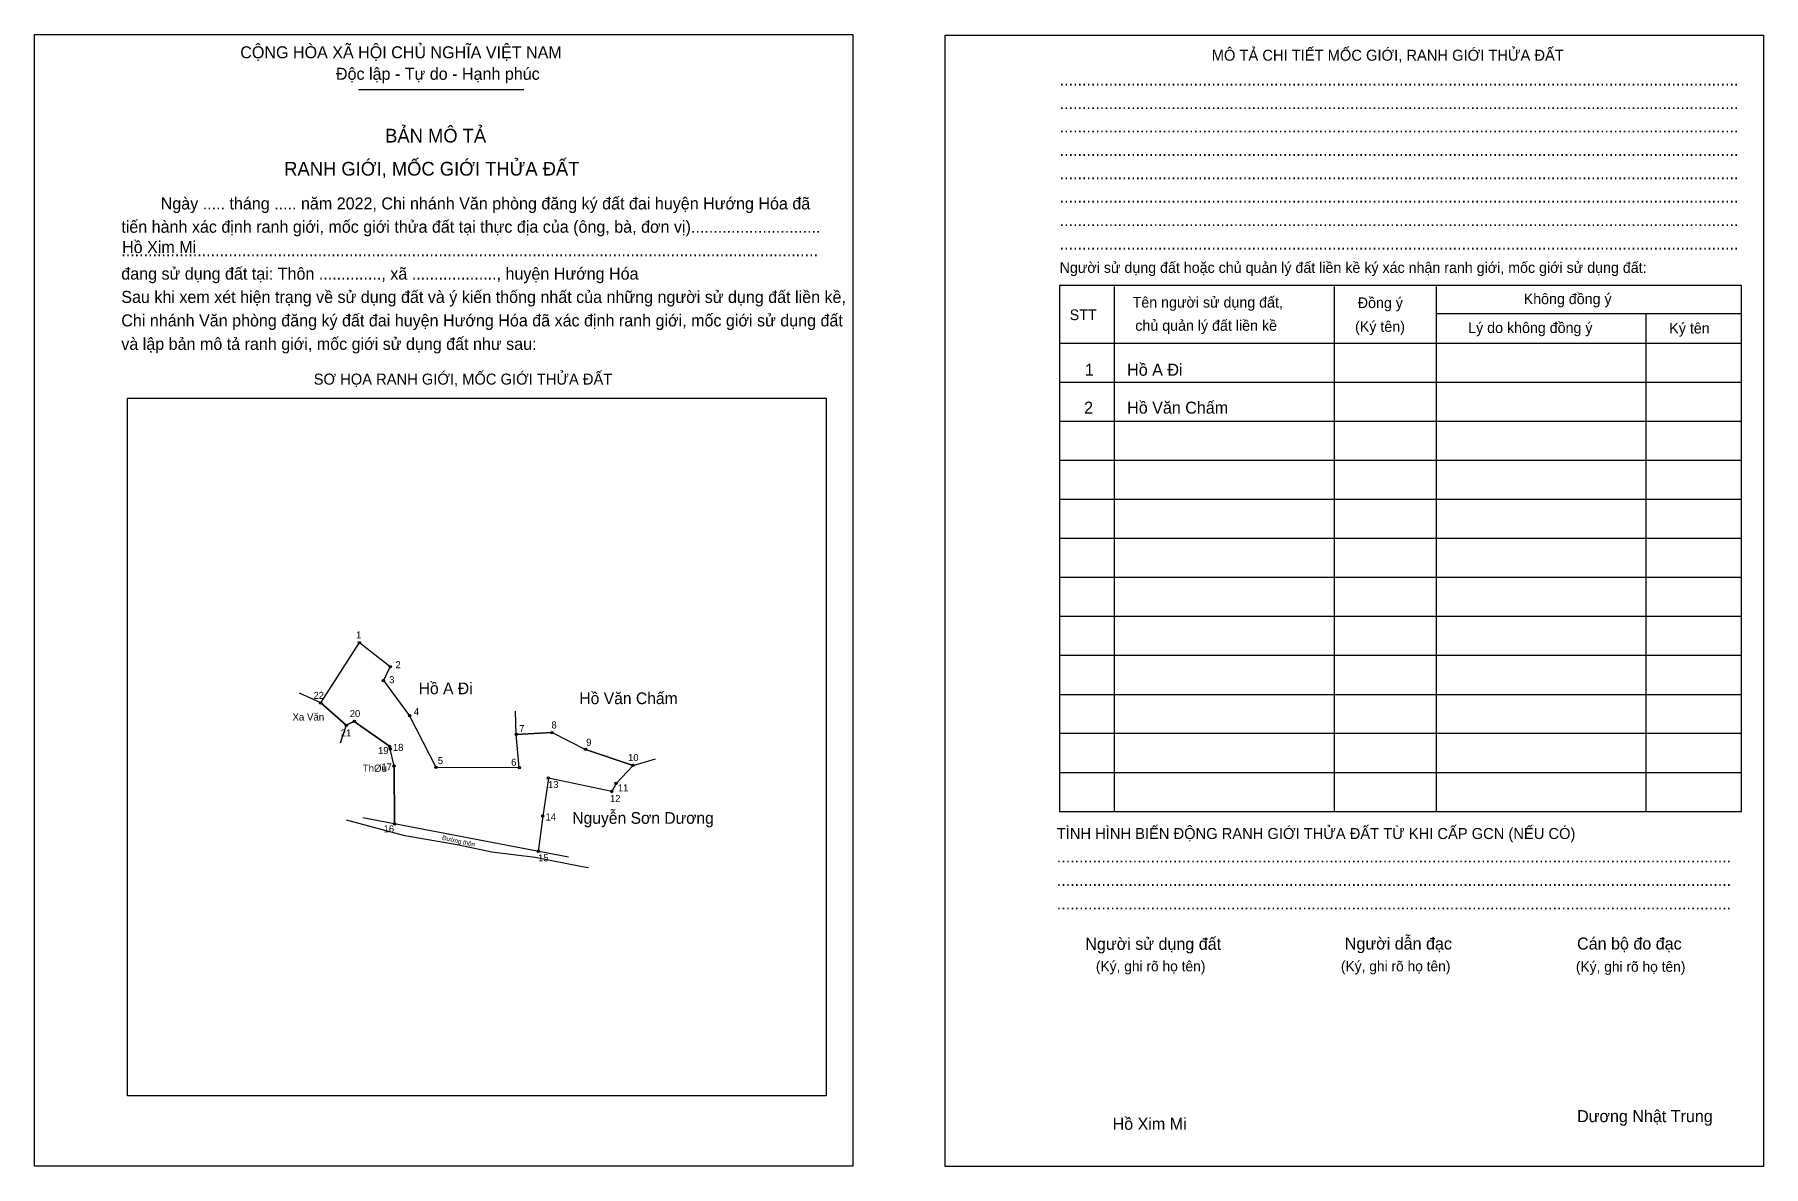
# Model space of a CAD drawing. Extents: x 548404 to 549554, y 1835198 to 1835951.
import ezdxf

# ---------------------------------------------------------------- set-up
doc = ezdxf.new("R2010")
doc.units = 0
for name, color, linetype in [('Level 1', 7, 'Continuous'), ('Level 10', 7, 'Continuous'), ('Level 11', 7, 'Continuous'), ('Level 12', 7, 'Continuous'), ('Level 2', 7, 'Continuous'), ('Level 23', 7, 'Continuous'), ('Level 25', 7, 'Continuous'), ('Level 27', 7, 'Continuous'), ('Level 36', 7, 'Continuous'), ('Level 52', 7, 'Continuous'), ('Level 55', 7, 'Continuous'), ('Level 6', 7, 'Continuous'), ('Level 9', 7, 'Continuous')]:
    doc.layers.add(name, color=color, linetype=linetype)

msp = doc.modelspace()

# ---------------------------------------------------------------- linework, layer by layer
at = {"layer": 'Level 1'}
for p, q in [((548404.2, 1835951.2), (548404.2, 1835951.2)), ((549009.5, 1835950.9), (549009.5, 1835950.9)), ((548619.5, 1835914.6), (548729.5, 1835914.6)), ((549122, 1835783.6), (549122, 1835434.6)), ((549268.3, 1835783.6), (549268.3, 1835434.6)), ((549336.1, 1835783.6), (549336.1, 1835434.6)), ((549336.1, 1835765.7), (549539, 1835765.7)), ((549475.4, 1835765.7), (549475.4, 1835434.6)), ((549085.7, 1835745.9), (549539, 1835745.9)), ((549085.7, 1835720), (549539, 1835720)), ((548466, 1835709.4), (548466, 1835709.4)), ((549085.7, 1835694.1), (549539, 1835694.1)), ((549085.7, 1835668.1), (549539, 1835668.1)), ((549085.7, 1835642.2), (549539, 1835642.2)), ((549085.7, 1835616.2), (549539, 1835616.2)), ((549085.7, 1835590.3), (549539, 1835590.3)), ((549085.7, 1835564.3), (549539, 1835564.3)), ((549085.7, 1835538.4), (549539, 1835538.4)), ((549085.7, 1835512.4), (549539, 1835512.4)), ((549085.7, 1835486.5), (549539, 1835486.5)), ((549085.7, 1835460.5), (549539, 1835460.5)), ((548930.5, 1835245.4), (548930.5, 1835245.4)), ((548948.3, 1835198.7), (548948.3, 1835198.7)), ((549553.6, 1835198.5), (549553.6, 1835198.5))]:
    msp.add_line(p, q, dxfattribs=at)
for points in [[(549539, 1835784.3), (549085.7, 1835784.3), (549085.7, 1835434.6), (549539, 1835434.6)], [(548466, 1835709.4), (548930.5, 1835709.4), (548930.5, 1835245.4), (548466, 1835245.4)]]:
    msp.add_lwpolyline(points, close=True, dxfattribs=at)
at = {"layer": 'Level 10'}
for p, q in [((548594.5, 1835506.7), (548620.2, 1835546.8)), ((548620.2, 1835546.8), (548640.7, 1835530.9)), ((548640.7, 1835530.9), (548636.2, 1835521.6)), ((548636.2, 1835521.6), (548653.6, 1835498.2)), ((548611.5, 1835491.9), (548594.5, 1835506.7)), ((548616.8, 1835494.4), (548611.5, 1835491.9)), ((548640.2, 1835477.9), (548616.8, 1835494.4)), ((548653.6, 1835498.2), (548671.1, 1835463.9)), ((548611.5, 1835491.9), (548607.3, 1835480)), ((548724.5, 1835485.8), (548748.3, 1835487)), ((548726.5, 1835463.7), (548724.5, 1835485.8)), ((548748.3, 1835487), (548770.6, 1835475.8)), ((548640.7, 1835476), (548640.2, 1835477.9)), ((548643.2, 1835464.8), (548640.7, 1835476)), ((548770.6, 1835475.8), (548802.1, 1835465.2)), ((548643.6, 1835426.2), (548643.2, 1835464.8)), ((548671.1, 1835463.9), (548726.5, 1835463.7)), ((548802.1, 1835465.2), (548790.8, 1835453.2)), ((548745.8, 1835456.7), (548742.1, 1835431.5)), ((548787.9, 1835447.8), (548745.8, 1835456.7)), ((548790.8, 1835453.2), (548787.9, 1835447.8)), ((548759.1, 1835404.2), (548622.4, 1835430.3)), ((548742.1, 1835431.5), (548739.1, 1835408))]:
    msp.add_line(p, q, dxfattribs=at)
at = {"layer": 'Level 11'}
for centre in [(548620.2, 1835546.8), (548640.7, 1835530.9), (548636.2, 1835521.6), (548594.5, 1835506.7), (548594.5, 1835506.7), (548611.5, 1835491.9), (548616.8, 1835494.4), (548653.6, 1835498.2), (548724.5, 1835485.8), (548748.3, 1835487), (548640.2, 1835477.9), (548640.7, 1835476), (548770.6, 1835475.8), (548643.2, 1835464.8), (548671.1, 1835463.9), (548726.5, 1835463.7), (548802.1, 1835465.2), (548745.8, 1835456.7), (548787.9, 1835447.8), (548790.8, 1835453.2), (548643.6, 1835426.2), (548742.1, 1835431.5), (548739.1, 1835408)]:
    msp.add_circle(centre, 0.778, dxfattribs=at)
at = {"layer": 'Level 2'}
for points in [[(548404.3, 1835951.2), (548948.3, 1835951.2), (548948.3, 1835198.7), (548404.3, 1835198.7)], [(549009.5, 1835950.9), (549553.6, 1835950.9), (549553.6, 1835198.5), (549009.5, 1835198.5)]]:
    msp.add_lwpolyline(points, close=True, dxfattribs=at)
at = {"layer": 'Level 23'}
for p, q in [((548650.5, 1835418.4), (548611.7, 1835428.7)), ((548685.1, 1835412.4), (548650.5, 1835418.4)), ((548708.2, 1835407.4), (548685.1, 1835412.4))]:
    msp.add_line(p, q, dxfattribs=at)
msp.add_lwpolyline([(548772.6, 1835397.1), (548768.3, 1835397.8), (548737.1, 1835403.9), (548708.2, 1835407.4)], dxfattribs=at)
at = {"layer": 'Level 25'}
for p, q in [((548640.7, 1835530.9), (548636.2, 1835521.6)), ((548594.5, 1835506.7), (548611.5, 1835491.9)), ((548611.5, 1835491.9), (548616.8, 1835494.4)), ((548616.8, 1835494.4), (548640.2, 1835477.9)), ((548748.3, 1835487), (548724.5, 1835485.8)), ((548802.1, 1835465.2), (548770.6, 1835475.8)), ((548643.2, 1835464.8), (548643.6, 1835426.2)), ((548745.8, 1835456.7), (548742.1, 1835431.5)), ((548787.9, 1835447.8), (548745.8, 1835456.7))]:
    msp.add_line(p, q, dxfattribs=at)
at = {"layer": 'Level 27'}
for p, q in [((548594.5, 1835506.7), (548580.3, 1835513.2)), ((548724.5, 1835485.8), (548723.9, 1835501.3)), ((548802.1, 1835465.2), (548817, 1835469.5))]:
    msp.add_line(p, q, dxfattribs=at)

# ---------------------------------------------------------------- texts
at = {"layer": 'Level 1'}
for s, height, p in [('CỘNG HÒA XÃ HỘI CHỦ NGHĨA VIỆT NAM', 7.991, (548541, 1835935.4)), ('MÔ TẢ CHI TIẾT MỐC GIỚI, RANH GIỚI THỬA ĐẤT', 7.306, (549186.8, 1835933.8)), ('Độc lập - Tự do - Hạnh phúc', 7.991, (548604.6, 1835921.1)), ('........................................................................................................................................................', 7.9914, (549085.7, 1835917.2)), ('........................................................................................................................................................', 7.9914, (549085.7, 1835901.6)), ('BẢN MÔ TẢ', 9.13, (548637.3, 1835879.4)), ('........................................................................................................................................................', 7.9914, (549085.7, 1835886.1)), ('........................................................................................................................................................', 7.9914, (549085.7, 1835870.5)), ('RANH GIỚI, MỐC GIỚI THỬA ĐẤT', 9.134, (548570.2, 1835857.4)), ('........................................................................................................................................................', 7.9914, (549085.7, 1835854.9)), ('Ngày ..... tháng ..... năm 2022, Chi nhánh Văn phòng đăng ký đất đai huyện Hướng Hóa đã', 7.991, (548488.1, 1835834.9)), ('........................................................................................................................................................', 7.9914, (549085.7, 1835839.4)), ('tiến hành xác định ranh giới, mốc giới thửa đất tại thực địa của (ông, bà, đơn vị).............................', 7.9914, (548461.9, 1835819.4)), ('........................................................................................................................................................', 7.9914, (549085.7, 1835823.8)), ('............................................................................................................................................................', 7.9914, (548461.9, 1835803.8)), ('........................................................................................................................................................', 7.9914, (549085.7, 1835808.2)), ('đang sử dụng đất tại: Thôn .............., xã ..................., huyện Hướng Hóa', 7.991, (548461.9, 1835788.2)), ('Người sử dụng đất hoặc chủ quản lý đất liền kề ký xác nhận ranh giới, mốc giới sử dụng đất:', 7.079, (549085.7, 1835792.7)), ('Sau khi xem xét hiện trạng về sử dụng đất và ý kiến thống nhất của những người sử dụng đất liền kề,', 7.991, (548461.9, 1835772.7)), ('Không đồng ý', 7.079, (549394.2, 1835771.9)), ('STT', 7.08, (549092.4, 1835761.3)), ('Tên người sử dụng đất,', 7.079, (549134.2, 1835769.6)), ('Đồng ý', 7.08, (549283.9, 1835769.3)), ('Chi nhánh Văn phòng đăng ký đất đai huyện Hướng Hóa đã xác định ranh giới, mốc giới sử dụng đất', 7.991, (548461.9, 1835757.1)), ('chủ quản lý đất liền kề', 7.079, (549136, 1835754.2)), ('(Ký tên)', 7.08, (549282.1, 1835753.5)), ('Lý do không đồng ý', 7.079, (549357.3, 1835752.7)), ('Ký tên', 7.08, (549491, 1835752.4)), ('và lập bản mô tả ranh giới, mốc giới sử dụng đất như sau:', 7.991, (548461.9, 1835741.5)), ('SƠ HỌA RANH GIỚI, MỐC GIỚI THỬA ĐẤT', 7.306, (548589.8, 1835718.4)), ('TÌNH HÌNH BIẾN ĐỘNG RANH GIỚI THỬA ĐẤT TỪ KHI CẤP GCN (NẾU CÓ)', 7.306, (549083.8, 1835416.2)), ('.......................................................................................................................................................', 7.9914, (549083.8, 1835400.6)), ('.......................................................................................................................................................', 7.9914, (549083.8, 1835385)), ('.......................................................................................................................................................', 7.9914, (549083.8, 1835369.4)), ('Người sử dụng đất', 7.991, (549102.8, 1835342.5)), ('Người dẫn đạc', 7.991, (549275.3, 1835342.7)), ('Cán bộ đo đạc', 7.991, (549429.7, 1835342.7)), ('(Ký, ghi rõ họ tên)', 6.85, (549109.8, 1835328.2)), ('(Ký, ghi rõ họ tên)', 6.85, (549272.7, 1835328.2)), ('(Ký, ghi rõ họ tên)', 6.85, (549428.9, 1835327.9)), ('Dương Nhật Trung', 7.991, (549429.7, 1835227.9))]:
    msp.add_text(s, height=height, dxfattribs=at).set_placement(p)
at = {"layer": 'Level 10'}
msp.add_text('Đường thôn', height=3, rotation=347.7089, dxfattribs=at).set_placement((548674.9, 1835415.7))
at = {"layer": 'Level 12'}
for s, p in [('Xa Văn ', (548575.7, 1835495)), ('ThØu', (548622.4, 1835460.9))]:
    msp.add_text(s, height=4.8, dxfattribs=at).set_placement(p)
at = {"layer": 'Level 36'}
for s, height, p in [('Hồ A Đi', 7.78, (548659.6, 1835512.5)), ('Hồ Văn Chấm', 7.784, (548766.4, 1835505.9)), ('Nguyễn Sơn Dương', 7.784, (548761.7, 1835426.3))]:
    msp.add_text(s, height=height, dxfattribs=at).set_placement(p)
at = {"layer": 'Level 52'}
for s, height, p in [('1', 7.99, (549102.5, 1835724.3)), ('Hồ A Đi', 7.99, (549130.6, 1835724.3)), ('2', 7.99, (549102, 1835699.1)), ('Hồ Văn Chấm', 7.991, (549130.6, 1835699.1))]:
    msp.add_text(s, height=height, dxfattribs=at).set_placement(p)
at = {"layer": 'Level 55'}
for s, p in [('1', (548620, 1835546.8)), ('2', (548640.6, 1835530.9)), ('3', (548636.1, 1835521.6)), ('22', (548594.1, 1835506.7)), ('21', (548611.2, 1835491.9)), ('20', (548616.4, 1835494.4)), ('4', (548653.5, 1835498.2)), ('7', (548724.3, 1835485.8)), ('8', (548748.2, 1835487)), ('19', (548639.9, 1835477.9)), ('18', (548640.3, 1835476)), ('9', (548770.4, 1835475.8)), ('17', (548642.9, 1835464.8)), ('5', (548671, 1835463.9)), ('6', (548726.3, 1835463.7)), ('10', (548801.7, 1835465.2)), ('13', (548745.5, 1835456.7)), ('12', (548787.5, 1835447.8)), ('11', (548790.5, 1835453.2)), ('16', (548643.2, 1835426.2)), ('14', (548741.7, 1835431.5)), ('15', (548738.8, 1835408))]:
    msp.add_text(s, height=0.519, dxfattribs=at).set_placement(p)
at = {"layer": 'Level 6'}
for p in [(548462.4, 1835805.9), (549120.9, 1835222.8)]:
    msp.add_text('Hồ Xim Mi', height=7.99, dxfattribs=at).set_placement(p)
at = {"layer": 'Level 9'}
for s, p in [('1', (548618, 1835549.6)), ('2', (548644.2, 1835529.8)), ('3', (548640, 1835519.8)), ('22', (548589.7, 1835509.4)), ('20', (548613.8, 1835497.3)), ('4', (548656.4, 1835498.6)), ('8', (548747.9, 1835489.7)), ('21', (548607.8, 1835484.4)), ('7', (548726.4, 1835487.3)), ('9', (548771, 1835478.2)), ('19', (548632.6, 1835472.7)), ('18', (548642.5, 1835474.8)), ('5', (548672.3, 1835466)), ('6', (548721.1, 1835464.9)), ('10', (548798.8, 1835468)), ('17', (548634.8, 1835461.8)), ('13', (548745.6, 1835450.1)), ('11', (548792, 1835447.9)), ('12', (548786.8, 1835440.8)), ('16', (548636.3, 1835420.6)), ('14', (548743.9, 1835428.5)), ('15', (548739, 1835401.4))]:
    msp.add_text(s, height=4.67, dxfattribs=at).set_placement(p)

doc.saveas('drawing.dxf')
